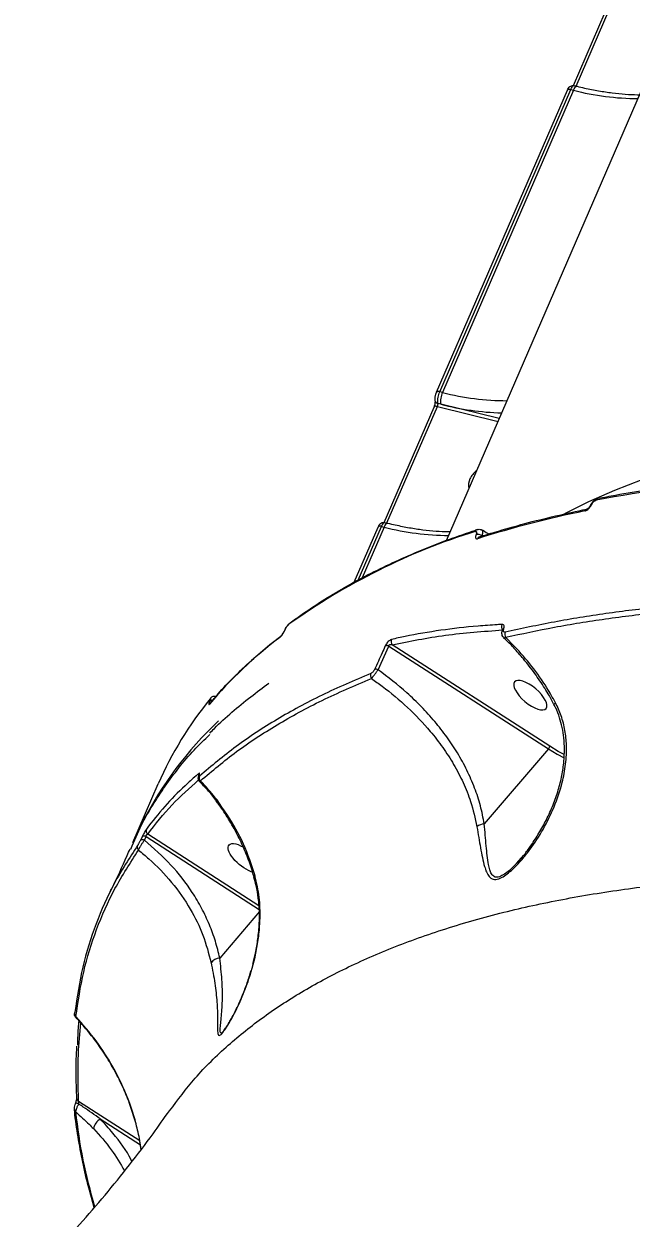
# Model space of a CAD drawing. Header units: millimetres. Extents: x -5517 to 6387, y -5295 to 6147.
# Drawn here: x 2766.4 to 2904, y 1982.9 to 2253.7 of the extents above; entities that cross this region are included whole.
import ezdxf

# ---------------------------------------------------------------- set-up
doc = ezdxf.new("R2010")
doc.units = ezdxf.units.MM
for name, color, linetype in [('DIKOM_ОБЪЕКТ', 7, 'Continuous'), ('DIKOM_РАЗМЕР_ЗОНА', 7, 'Continuous'), ('DIKOM_РАЗМЕР_ОБЪЕКТА', 7, 'Continuous')]:
    doc.layers.add(name, color=color, linetype=linetype)
doc.styles.add('style1', font='arial.ttf', dxfattribs={"width": 0.8})
doc.dimstyles.new('1-50', dxfattribs={"dimtxt": 300, "dimasz": 200, "dimexe": 100, "dimexo": 0, "dimgap": 100, "dimtad": 1, "dimtxsty": 'style1', "dimcen": 200, "dimclrd": 7, "dimclre": 7, "dimclrt": 7, "dimadec": 1, "dimazin": 2, "dimtfac": 1, "dimtmove": 0, "dimatfit": 2, "dimfxl": 0, "dimlwd": 25, "dimlwe": 18, "dimarcsym": 0})

# ---------------------------------------------------------------- blocks, each defined once
blk = doc.blocks.new('*D0')
at = {"layer": 'Defpoints', "color": 0, "transparency": 16777216}
for p in [(3079.07, 4135.26), (-4405.35, -2652.69), (-1397.56, -2652.69)]:
    blk.add_point(p, dxfattribs=at)
at = {"layer": 'DIKOM_РАЗМЕР_ОБЪЕКТА', "color": 7, "lineweight": 18, "transparency": 16777216}
for p, q in [((3079.07, 4135.26), (-4505.35, 4135.26)), ((-1397.56, -2652.69), (-4505.35, -2652.69))]:
    blk.add_line(p, q, dxfattribs=at)
at = {"layer": 'DIKOM_РАЗМЕР_ОБЪЕКТА', "color": 7, "lineweight": 25, "transparency": 16777216}
blk.add_line((-4405.35, 3935.26), (-4405.35, -2452.69), dxfattribs=at)
at = {"layer": 'DIKOM_РАЗМЕР_ОБЪЕКТА', "color": 7, "transparency": 16777216}
for points in [[(-4438.68, 3935.26), (-4372.02, 3935.26), (-4405.35, 4135.26)], [(-4438.68, -2452.69), (-4372.02, -2452.69), (-4405.35, -2652.69)]]:
    blk.add_solid(points, dxfattribs=at)
at = {"layer": 'DIKOM_РАЗМЕР_ОБЪЕКТА', "color": 7, "transparency": 16777216, "insert": (-4658.52, 741.29), "char_height": 300, "attachment_point": 5, "rotation": 90, "style": 'style1'}
blk.add_mtext('6800', dxfattribs=at)
blk = doc.blocks.new('*D1')
at = {"layer": 'Defpoints', "color": 0, "transparency": 16777216}
for p in [(2817.72, 6146.72), (-5067.27, -4152.08), (-1897.56, -4152.08)]:
    blk.add_point(p, dxfattribs=at)
at = {"layer": 'DIKOM_РАЗМЕР_ЗОНА', "color": 7, "lineweight": 18, "transparency": 16777216}
for p, q in [((2817.72, 6146.72), (-5167.27, 6146.72)), ((-1897.56, -4152.08), (-5167.27, -4152.08))]:
    blk.add_line(p, q, dxfattribs=at)
at = {"layer": 'DIKOM_РАЗМЕР_ЗОНА', "color": 7, "lineweight": 25, "transparency": 16777216}
blk.add_line((-5067.27, 5946.72), (-5067.27, -3952.08), dxfattribs=at)
at = {"layer": 'DIKOM_РАЗМЕР_ЗОНА', "color": 7, "transparency": 16777216}
for points in [[(-5100.61, 5946.72), (-5033.94, 5946.72), (-5067.27, 6146.72)], [(-5100.61, -3952.08), (-5033.94, -3952.08), (-5067.27, -4152.08)]]:
    blk.add_solid(points, dxfattribs=at)
at = {"layer": 'DIKOM_РАЗМЕР_ЗОНА', "color": 7, "transparency": 16777216, "insert": (-5320.45, 939.42), "char_height": 300, "attachment_point": 5, "rotation": 90, "style": 'style1'}
blk.add_mtext('10200', dxfattribs=at)
blk = doc.blocks.new('*D2')
at = {"layer": 'Defpoints', "color": 0, "transparency": 16777216}
for p in [(4491.49, 3838.97), (-2445.56, 374.31), (4491.49, -4687.8)]:
    blk.add_point(p, dxfattribs=at)
at = {"layer": 'DIKOM_РАЗМЕР_ОБЪЕКТА', "color": 7, "lineweight": 18, "transparency": 16777216}
for p, q in [((4491.49, 3838.97), (4491.49, -4787.8)), ((-2445.56, 374.31), (-2445.56, -4787.8))]:
    blk.add_line(p, q, dxfattribs=at)
at = {"layer": 'DIKOM_РАЗМЕР_ОБЪЕКТА', "color": 7, "lineweight": 25, "transparency": 16777216}
blk.add_line((-2245.56, -4687.8), (4291.49, -4687.8), dxfattribs=at)
at = {"layer": 'DIKOM_РАЗМЕР_ОБЪЕКТА', "color": 7, "transparency": 16777216}
for points in [[(-2245.56, -4654.47), (-2245.56, -4721.14), (-2445.56, -4687.8)], [(4291.49, -4654.47), (4291.49, -4721.14), (4491.49, -4687.8)]]:
    blk.add_solid(points, dxfattribs=at)
at = {"layer": 'DIKOM_РАЗМЕР_ОБЪЕКТА', "color": 7, "transparency": 16777216, "insert": (1022.97, -4434.63), "char_height": 300, "attachment_point": 5, "style": 'style1'}
blk.add_mtext('6900', dxfattribs=at)
blk = doc.blocks.new('*D3')
at = {"layer": 'Defpoints', "color": 0, "transparency": 16777216}
for p in [(6386.85, 4728.17), (-4131.44, -152.69), (6386.85, -5195.35)]:
    blk.add_point(p, dxfattribs=at)
at = {"layer": 'DIKOM_РАЗМЕР_ЗОНА', "color": 7, "lineweight": 18, "transparency": 16777216}
for p, q in [((6386.85, 4728.17), (6386.85, -5295.35)), ((-4131.44, -152.69), (-4131.44, -5295.35))]:
    blk.add_line(p, q, dxfattribs=at)
at = {"layer": 'DIKOM_РАЗМЕР_ЗОНА', "color": 7, "lineweight": 25, "transparency": 16777216}
blk.add_line((-3931.44, -5195.35), (6186.85, -5195.35), dxfattribs=at)
at = {"layer": 'DIKOM_РАЗМЕР_ЗОНА', "color": 7, "transparency": 16777216}
for points in [[(-3931.44, -5162.02), (-3931.44, -5228.69), (-4131.44, -5195.35)], [(6186.85, -5162.02), (6186.85, -5228.69), (6386.85, -5195.35)]]:
    blk.add_solid(points, dxfattribs=at)
at = {"layer": 'DIKOM_РАЗМЕР_ЗОНА', "color": 7, "transparency": 16777216, "insert": (1127.71, -4942.18), "char_height": 300, "attachment_point": 5, "style": 'style1'}
blk.add_mtext('10500', dxfattribs=at)

msp = doc.modelspace()

# ---------------------------------------------------------------- linework, layer by layer
at = {"layer": 'DIKOM_ОБЪЕКТ', "color": 7, "linetype": 'Continuous', "lineweight": 15}
for p, q in [((2862.15, 2136.596), (2978.587, 2405.455)), ((2890.908, 2239.711), (2902.23, 2265.853)), ((2891.546, 2239.577), (2902.978, 2265.973)), ((2891.104, 2239.686), (2891.73, 2239.532)), ((2859.894, 2170.153), (2889.56, 2238.653)), ((2860.641, 2170.274), (2890.307, 2238.774)), ((2890.913, 2238.625), (2861.247, 2170.125)), ((2890.307, 2238.774), (2890.913, 2238.625)), ((2859.894, 2170.153), (2859.889, 2170.141)), ((2861.247, 2170.125), (2860.641, 2170.274)), ((2848.018, 2140.674), (2859.339, 2166.816)), ((2848.655, 2140.541), (2860.087, 2166.937)), ((2860.087, 2166.937), (2873.83, 2163.566)), ((2860.873, 2167.439), (2860.23, 2167.596)), ((2874.102, 2164.194), (2860.873, 2167.439)), ((2894.797, 2144.534), (2894.826, 2144.6)), ((2895.032, 2144.687), (2895.06, 2144.753)), ((2841.25, 2127.104), (2846.669, 2139.617)), ((2842.158, 2127.596), (2847.416, 2139.737)), ((2848.022, 2139.589), (2843.034, 2128.071)), ((2847.416, 2139.737), (2848.022, 2139.589)), ((2848.213, 2140.649), (2848.839, 2140.495)), ((2868.886, 2137.975), (2868.866, 2137.93)), ((2825.541, 2116.259), (2825.578, 2116.344)), ((2825.611, 2116.344), (2825.648, 2116.43)), ((2874.881, 2116.299), (2874.886, 2116.311)), ((2877.597, 2112.566), (2875.551, 2114.621)), ((2846.64, 2107.263), (2849.062, 2112.63)), ((2849.062, 2112.63), (2885.238, 2089.306)), ((2885.545, 2089.902), (2849.877, 2112.899)), ((2808.529, 2100.187), (2808.518, 2100.16)), ((2885.238, 2089.306), (2870.718, 2072.307)), ((2791.079, 2068.109), (2796.819, 2081.364)), ((2810.007, 2077.551), (2810.005, 2077.554)), ((2793.179, 2069.39), (2792.787, 2068.584)), ((2793.691, 2068.617), (2794.084, 2069.426)), ((2794.084, 2069.426), (2819.718, 2052.9)), ((2819.65, 2053.737), (2794.446, 2069.987)), ((2879.058, 2064.624), (2877.958, 2063.348)), ((2819.747, 2052.417), (2810.761, 2041.898)), ((2778.116, 2009.019), (2778.115, 2009.016)), ((2792.654, 2000.446), (2778.779, 2009.392)), ((2783.694, 2005.429), (2792.783, 1999.569)), ((2792.938, 1998.521), (2792.816, 1999.349))]:
    msp.add_line(p, q, dxfattribs=at)
at = {"layer": 'DIKOM_ОБЪЕКТ', "color": 7, "linetype": 'Continuous', "lineweight": 15, "flags": 128}
for points in [[(2890.913, 2238.625), (2891.059, 2238.927), (2891.212, 2239.178), (2891.367, 2239.368), (2891.518, 2239.489), (2891.659, 2239.537), (2891.729, 2239.532)], [(2890.307, 2238.774), (2890.136, 2238.807), (2889.977, 2238.82), (2889.836, 2238.813), (2889.718, 2238.786), (2889.629, 2238.739), (2889.57, 2238.674), (2889.56, 2238.653)], [(2860.641, 2170.274), (2860.47, 2170.307), (2860.31, 2170.32), (2860.17, 2170.313), (2860.052, 2170.285), (2859.963, 2170.238), (2859.904, 2170.174), (2859.894, 2170.153)], [(2860.087, 2166.937), (2859.915, 2166.97), (2859.755, 2166.983), (2859.614, 2166.976), (2859.497, 2166.948), (2859.407, 2166.9), (2859.349, 2166.835), (2859.339, 2166.816)], [(3047.328, 2161.113), (3037.519, 2162.07), (3027.857, 2162.827), (3018.353, 2163.385), (3009.015, 2163.743), (2999.852, 2163.9), (2990.872, 2163.856), (2982.084, 2163.612), (2973.495, 2163.168), (2965.115, 2162.523), (2956.949, 2161.679), (2949.007, 2160.636), (2941.296, 2159.396), (2933.822, 2157.959), (2926.593, 2156.328), (2919.616, 2154.502), (2912.896, 2152.485), (2906.441, 2150.277), (2900.255, 2147.882), (2894.346, 2145.3), (2888.89, 2142.625)], [(2847.416, 2139.737), (2847.245, 2139.771), (2847.086, 2139.784), (2846.945, 2139.777), (2846.828, 2139.749), (2846.738, 2139.702), (2846.679, 2139.637), (2846.669, 2139.617)], [(2848.022, 2139.589), (2848.168, 2139.891), (2848.322, 2140.141), (2848.477, 2140.331), (2848.627, 2140.452), (2848.768, 2140.501), (2848.838, 2140.496)], [(2808.567, 2099.678), (2808.533, 2099.635), (2808.446, 2099.482)], [(2808.696, 2100.838), (2808.663, 2100.795), (2808.581, 2100.649)], [(2886.526, 2099.371), (2886.524, 2099.374), (2886.541, 2099.464), (2886.654, 2099.599), (2886.857, 2099.772)], [(2885.238, 2089.306), (2887.206, 2088.131), (2888.793, 2087.321)], [(2888.856, 2088.042), (2887.453, 2088.763), (2885.545, 2089.902)], [(2806.036, 2083.251), (2806.049, 2083.282), (2806.123, 2083.404)], [(2792.196, 2070.575), (2791.767, 2069.653), (2791.079, 2068.109)], [(2818.64, 2060.243), (2818.637, 2060.26), (2818.663, 2060.367), (2818.771, 2060.491)]]:
    msp.add_lwpolyline(points, dxfattribs=at)
at = {"layer": 'DIKOM_ОБЪЕКТ', "color": 7, "linetype": 'Continuous', "lineweight": 15}
for centre, radius, start, end in [((2905.654, 2295.764), 59.01, 255.53429, 269.8764), ((2865.37, 2168.181), 4.559, 154.76365, 189.37574), ((2875.987, 2227.262), 59.008, 255.5341, 269.87671), ((2860.41, 2168.399), 0.823, 196.51487, 257.37232), ((2876.642, 2229), 63.549, 255.63225, 268.21242), ((2871.631, 2148.625), 4.59, 125.25361, 155.57279), ((2870.467, 2149.131), 3.32, 155.21761, 193.60929), ((2959.99, 1804.275), 347.349, 89.67717, 100.60478), ((2895.056, 2144.394), 0.294, 94.67639, 152.28914), ((2895.085, 2144.457), 0.297, 94.83447, 150.73339), ((2896.715, 2145.447), 0.694, 103.41808, 159.39593), ((2938.652, 1918.255), 229.48, 101.34931, 107.62255), ((2894.141, 2143.004), 0.692, 102.70251, 159.44072), ((2862.762, 2196.722), 59.004, 255.53361, 269.87709), ((2869.355, 2138.349), 0.728, 108.95306, 158.17877), ((2912.981, 1996.9), 148.482, 107.35929, 125.64393), ((2869.106, 2136.206), 1.74, 51.20359, 97.93415), ((2869.126, 2136.252), 1.74, 51.19754, 97.93544), ((2869.852, 2136.697), 0.725, 108.9347, 158.28066), ((2827.173, 2117.258), 0.782, 126.72409, 156.88979), ((2875.782, 2116.979), 1.153, 151.4055, 217.94733), ((2883.578, 2036.153), 98.261, 127.06674, 139.87234), ((2825.068, 2114.254), 0.779, 126.82376, 156.93192), ((2825.731, 2116.176), 0.207, 125.50272, 157.51407), ((2825.777, 2116.253), 0.219, 126.2803, 154.83802), ((2875.189, 2116.158), 0.339, 102.63706, 153.3152), ((2876.563, 2115.297), 1.217, 156.84777, 213.71609), ((2848.611, 2111.551), 1.169, 67.35302, 106.71167), ((2850.703, 2113.642), 1.112, 153.95347, 221.97672), ((2878.394, 2111.625), 1.233, 130.26522, 148.1218), ((2846.032, 2105.952), 1.125, 156.7468, 217.82842), ((2846.176, 2106.203), 1.157, 66.35416, 105.87535), ((2872.532, 2048.417), 82.571, 140.75941, 156.48317), ((2808.9, 2099.651), 0.637, 75.44707, 126.95501), ((2808.915, 2099.673), 0.643, 74.87857, 126.84209), ((2869.847, 2033.203), 86.188, 133.54296, 152.82452), ((2884.304, 2090.163), 1.267, 317.46447, 348.14368), ((2806.889, 2083.346), 0.944, 154.11759, 194.62339), ((2807.11, 2082.765), 1, 156.25106, 223.63978), ((2810.302, 2077.494), 0.303, 120.36825, 168.60772), ((2795.041, 2070.752), 0.969, 156.30653, 232.14273), ((2870.961, 2069.113), 3.203, 94.3493, 126.87684), ((2793.265, 2067.905), 0.83, 59.13613, 125.14602), ((2793.66, 2068.71), 0.832, 59.31833, 125.23757), ((2793.011, 2067.052), 0.943, 155.81945, 226.30569), ((2579.414, 2301.109), 459.989, 311.06519, 328.19159), ((2810.915, 2039.275), 2.627, 93.36543, 143.2271), ((2778.711, 2029.284), 0.863, 174.68037, 230.33843), ((2778.658, 2029.272), 0.812, 153.70679, 173.50171), ((2777.938, 2006.996), 2.031, 64.25693, 84.96034), ((2779.176, 2010.095), 0.808, 185.02028, 240.57285), ((2778.645, 2007.648), 0.813, 187.20832, 232.50883), ((2785.502, 2002.474), 3.464, 121.46647, 166.98621)]:
    msp.add_arc(centre, radius, start, end, dxfattribs=at)
at = {"layer": 'DIKOM_ОБЪЕКТ', "color": 7, "linetype": 'Continuous', "lineweight": 15, "extrusion": (0, 0, -1)}
msp.add_ellipse((2881.152, 2101.495), major_axis=(-3.564, 3.012), ratio=0.4016192, dxfattribs=at)
for start_param, end_param in [(3.8782403, 6.1411996), (6.1411996, 7.4475686)]:
    msp.add_ellipse((2816.422, 2064.525), major_axis=(-3.564, 3.012), ratio=0.4016192, start_param=start_param, end_param=end_param, dxfattribs=at)
at = {"layer": 'DIKOM_ОБЪЕКТ', "color": 7, "linetype": 'Continuous', "lineweight": 15}
for points, knots in [([(2889.564, 2238.647), (2889.643, 2238.815), (2889.788, 2239.124), (2890.091, 2239.46), (2890.466, 2239.673), (2890.826, 2239.746), (2891.028, 2239.687), (2891.099, 2239.667)], [0, 0, 0, 0, 0.2743648, 0.5025822, 0.7062881, 0.8968172, 1, 1, 1, 1]), ([(2890.307, 2238.774), (2890.361, 2238.89), (2890.498, 2239.185), (2890.733, 2239.518), (2890.955, 2239.707), (2891.059, 2239.672), (2891.098, 2239.659)], [0, 0, 0, 0, 0.2027366, 0.5120556, 0.8215583, 1, 1, 1, 1]), ([(2891.73, 2239.532), (2892.3, 2239.396), (2893.954, 2239.003), (2896.638, 2238.476), (2899.73, 2238.009), (2902.686, 2237.723), (2904.731, 2237.618), (2905.762, 2237.627), (2905.904, 2237.628)], [0, 0, 0, 0, 0.1125279, 0.3264589, 0.5400782, 0.753228, 0.9658171, 1, 1, 1, 1]), ([(2859.622, 2168.167), (2859.599, 2168.293), (2859.539, 2168.616), (2859.576, 2169.078), (2859.664, 2169.419), (2859.694, 2169.534)], [0, 0, 0, 0, 0.2970805, 0.7618116, 1, 1, 1, 1]), ([(2859.694, 2169.534), (2859.711, 2169.612), (2859.757, 2169.828), (2859.846, 2170.017), (2859.902, 2170.137)], [0, 0, 0, 0, 0.3627288, 1, 1, 1, 1]), ([(2860.23, 2167.596), (2860.211, 2167.68), (2860.163, 2167.891), (2860.164, 2168.378), (2860.248, 2169.012), (2860.41, 2169.683), (2860.564, 2170.077), (2860.641, 2170.274)], [0, 0, 0, 0, 0.1417158, 0.3564094, 0.5709481, 0.7854601, 1, 1, 1, 1]), ([(2859.339, 2166.82), (2859.345, 2166.832), (2859.385, 2166.916), (2859.464, 2167.144), (2859.555, 2167.477), (2859.611, 2167.799), (2859.628, 2168.025), (2859.623, 2168.153), (2859.62, 2168.167), (2859.619, 2168.174)], [0, 0, 0, 0, 0.0301284, 0.2066855, 0.4052693, 0.6112242, 0.7728171, 0.8981319, 1, 1, 1, 1]), ([(2860.087, 2166.937), (2860.106, 2166.986), (2860.146, 2167.084), (2860.193, 2167.25), (2860.224, 2167.406), (2860.236, 2167.525), (2860.232, 2167.576), (2860.23, 2167.596)], [0, 0, 0, 0, 0.2140139, 0.4281731, 0.6428154, 0.8579163, 1, 1, 1, 1]), ([(2896.555, 2146.122), (2897.855, 2146.371), (2901.625, 2147.094), (2908.029, 2148.157), (2915.83, 2149.252), (2923.832, 2150.167), (2932.029, 2150.905), (2940.412, 2151.466), (2948.979, 2151.845), (2956.352, 2152.022), (2960.892, 2152.046), (2962.47, 2152.054)], [0, 0, 0, 0, 0.0652906, 0.1893901, 0.31349, 0.4375868, 0.5616773, 0.6857629, 0.8098424, 0.9339162, 1, 1, 1, 1]), ([(2893.493, 2143.247), (2893.586, 2143.274), (2893.793, 2143.334), (2894.149, 2143.558), (2894.509, 2143.885), (2894.826, 2144.278), (2894.963, 2144.55), (2895.032, 2144.687)], [0, 0, 0, 0, 0.1741723, 0.3895623, 0.5958135, 0.7978698, 1, 1, 1, 1]), ([(2893.984, 2143.678), (2893.982, 2143.678), (2893.967, 2143.676), (2894.026, 2143.69), (2894.135, 2143.753), (2894.297, 2143.871), (2894.481, 2144.049), (2894.646, 2144.257), (2894.752, 2144.432), (2894.783, 2144.507), (2894.793, 2144.531)], [0, 0, 0, 0, 0.0195303, 0.158637, 0.2975572, 0.4458539, 0.6149758, 0.789236, 0.9326458, 1, 1, 1, 1]), ([(2894.834, 2144.599), (2894.849, 2144.639), (2894.946, 2144.899), (2895.276, 2145.354), (2895.845, 2145.847), (2896.291, 2146.115), (2896.552, 2146.12), (2896.557, 2146.12)], [0, 0, 0, 0, 0.0543852, 0.3553453, 0.6533904, 0.992781, 1, 1, 1, 1]), ([(2895.06, 2144.753), (2895.106, 2144.843), (2895.196, 2145.023), (2895.404, 2145.28), (2895.639, 2145.493), (2895.871, 2145.637), (2896.006, 2145.674), (2896.066, 2145.691)], [0, 0, 0, 0, 0.2039678, 0.4079821, 0.6135064, 0.8265192, 1, 1, 1, 1]), ([(2869.617, 2137.383), (2870.77, 2137.746), (2874.116, 2138.798), (2879.835, 2140.407), (2886.788, 2142.156), (2891.595, 2143.173), (2893.979, 2143.678)], [0, 0, 0, 0, 0.1499055, 0.4347793, 0.7196711, 1, 1, 1, 1]), ([(2826.705, 2117.885), (2827.514, 2118.474), (2829.855, 2120.181), (2833.931, 2122.885), (2839.018, 2125.945), (2844.368, 2128.843), (2849.971, 2131.58), (2855.825, 2134.152), (2861.819, 2136.516), (2866.303, 2138.106), (2868.731, 2138.909), (2869.114, 2139.036)], [0, 0, 0, 0, 0.0688577, 0.1994197, 0.3300223, 0.4606757, 0.5913715, 0.7221023, 0.8528605, 0.9767794, 1, 1, 1, 1]), ([(2846.673, 2139.61), (2846.752, 2139.779), (2846.897, 2140.087), (2847.201, 2140.424), (2847.576, 2140.637), (2847.936, 2140.709), (2848.138, 2140.651), (2848.209, 2140.63)], [0, 0, 0, 0, 0.274338, 0.5026008, 0.7062929, 0.8968261, 1, 1, 1, 1]), ([(2847.416, 2139.737), (2847.47, 2139.854), (2847.607, 2140.148), (2847.842, 2140.482), (2848.064, 2140.671), (2848.169, 2140.635), (2848.207, 2140.622)], [0, 0, 0, 0, 0.202713, 0.5120527, 0.8215337, 1, 1, 1, 1]), ([(2848.839, 2140.495), (2849.409, 2140.36), (2851.063, 2139.966), (2853.747, 2139.439), (2856.84, 2138.972), (2859.795, 2138.687), (2861.84, 2138.582), (2862.871, 2138.59), (2863.014, 2138.591)], [0, 0, 0, 0, 0.1125324, 0.3264561, 0.5400756, 0.7532296, 0.965815, 1, 1, 1, 1]), ([(2869.123, 2139.02), (2869.186, 2139.045), (2869.382, 2139.124), (2869.748, 2139.101), (2870.067, 2139.028), (2870.178, 2138.92), (2870.183, 2138.916)], [0, 0, 0, 0, 0.1874808, 0.5874619, 0.9823039, 1, 1, 1, 1]), ([(2870.216, 2137.608), (2870.26, 2137.732), (2870.37, 2138.044), (2870.414, 2138.471), (2870.345, 2138.803), (2870.204, 2138.881), (2870.148, 2138.912)], [0, 0, 0, 0, 0.1994146, 0.5003535, 0.8006442, 1, 1, 1, 1]), ([(2870.207, 2139.002), (2870.625, 2138.716), (2871.135, 2138.367), (2871.667, 2138.098), (2871.762, 2138.05)], [0, 0, 0, 0, 0.8199025, 1, 1, 1, 1]), ([(2868.68, 2138.62), (2868.739, 2138.631), (2868.858, 2138.654), (2868.965, 2138.567), (2869.002, 2138.399), (2868.969, 2138.188), (2868.909, 2138.036), (2868.886, 2137.975)], [0, 0, 0, 0, 0.2142945, 0.4284369, 0.642905, 0.8577488, 1, 1, 1, 1]), ([(2868.866, 2137.93), (2868.831, 2137.84), (2868.741, 2137.613), (2868.692, 2137.298), (2868.748, 2137.046), (2868.909, 2136.915), (2869.089, 2136.949), (2869.179, 2136.966)], [0, 0, 0, 0, 0.1407789, 0.3552596, 0.5700153, 0.7849606, 1, 1, 1, 1]), ([(2922.868, 2122.513), (2918.664, 2122.188), (2910.256, 2121.537), (2898.192, 2120.031), (2886.508, 2118.168), (2879.132, 2116.573), (2875.444, 2115.776)], [0, 0, 0, 0, 0.2491213, 0.4982434, 0.7491226, 1, 1, 1, 1]), ([(2875.551, 2114.621), (2879.208, 2115.412), (2886.522, 2116.993), (2898.157, 2118.851), (2910.229, 2120.361), (2918.684, 2121.014), (2922.911, 2121.341)], [0, 0, 0, 0, 0.2491218, 0.4982429, 0.7491216, 1, 1, 1, 1]), ([(2825.648, 2116.43), (2825.685, 2116.51), (2825.76, 2116.672), (2825.909, 2116.924), (2826.073, 2117.164), (2826.254, 2117.386), (2826.38, 2117.509), (2826.444, 2117.558), (2826.454, 2117.565)], [0, 0, 0, 0, 0.1673421, 0.3344822, 0.5091521, 0.7131063, 0.9577691, 1, 1, 1, 1]), ([(2825.911, 2116.958), (2825.97, 2117.051), (2826.128, 2117.298), (2826.382, 2117.622), (2826.614, 2117.785), (2826.727, 2117.864)], [0, 0, 0, 0, 0.2340283, 0.6270279, 1, 1, 1, 1]), ([(2874.77, 2117.531), (2874.402, 2117.511), (2872.56, 2117.41), (2867.836, 2117.067), (2860.793, 2116.267), (2854.338, 2115.164), (2850.726, 2114.358), (2849.704, 2114.131)], [0, 0, 0, 0, 0.0413744, 0.2068718, 0.5381498, 0.8694282, 1, 1, 1, 1]), ([(2875.115, 2116.489), (2875.163, 2116.63), (2875.258, 2116.91), (2875.235, 2117.242), (2875.094, 2117.491), (2874.883, 2117.517), (2874.77, 2117.531)], [0, 0, 0, 0, 0.2322274, 0.4640439, 0.7140446, 1, 1, 1, 1]), ([(2808.566, 2099.678), (2809.166, 2100.382), (2810.9, 2102.417), (2813.982, 2105.675), (2817.903, 2109.398), (2821.47, 2112.45), (2823.771, 2114.235), (2824.595, 2114.874)], [0, 0, 0, 0, 0.129336, 0.3739668, 0.6186901, 0.8635493, 1, 1, 1, 1]), ([(2824.351, 2114.56), (2824.365, 2114.57), (2824.464, 2114.648), (2824.662, 2114.845), (2824.948, 2115.201), (2825.206, 2115.58), (2825.437, 2115.971), (2825.553, 2116.22), (2825.611, 2116.344)], [0, 0, 0, 0, 0.0392547, 0.2872261, 0.4951995, 0.6709936, 0.8353082, 1, 1, 1, 1]), ([(2824.601, 2114.879), (2824.604, 2114.881), (2824.613, 2114.887), (2824.708, 2114.974), (2824.88, 2115.169), (2825.108, 2115.477), (2825.318, 2115.814), (2825.461, 2116.079), (2825.517, 2116.208), (2825.538, 2116.256)], [0, 0, 0, 0, 0.0560951, 0.1967629, 0.3852791, 0.6124221, 0.780856, 0.9188772, 1, 1, 1, 1]), ([(2825.581, 2116.345), (2825.587, 2116.361), (2825.647, 2116.515), (2825.764, 2116.738), (2825.882, 2116.914), (2825.911, 2116.958)], [0, 0, 0, 0, 0.0784607, 0.7677468, 1, 1, 1, 1]), ([(2849.877, 2112.899), (2853.822, 2113.708), (2861.727, 2115.33), (2870.486, 2115.956), (2874.873, 2116.27)], [0, 0, 0, 0, 0.4991747, 1, 1, 1, 1]), ([(2875.126, 2114.557), (2875.097, 2114.578), (2874.938, 2114.693), (2874.783, 2115.026), (2874.694, 2115.491), (2874.733, 2115.925), (2874.857, 2116.196), (2874.905, 2116.302)], [0, 0, 0, 0, 0.0570512, 0.3044379, 0.5467437, 0.8224418, 1, 1, 1, 1]), ([(2874.88, 2116.301), (2874.884, 2116.309), (2874.916, 2116.374), (2874.929, 2116.451), (2874.931, 2116.46), (2874.931, 2116.464)], [0, 0, 0, 0, 0.0699838, 0.5773184, 1, 1, 1, 1]), ([(2875.444, 2115.776), (2875.407, 2115.769), (2875.284, 2115.749), (2875.128, 2115.801), (2875.029, 2115.963), (2875.015, 2116.196), (2875.082, 2116.391), (2875.115, 2116.489)], [0, 0, 0, 0, 0.1043942, 0.345365, 0.5759318, 0.7877588, 1, 1, 1, 1]), ([(2877.361, 2112.29), (2877.145, 2112.52), (2876.421, 2113.29), (2875.646, 2114.011), (2875.102, 2114.517)], [0, 0, 0, 0, 0.2987258, 1, 1, 1, 1]), ([(2875.122, 2114.539), (2875.122, 2114.539), (2875.136, 2114.474), (2875.285, 2114.496), (2875.474, 2114.585), (2875.551, 2114.621)], [0, 0, 0, 0, 0.0032623, 0.5926096, 1, 1, 1, 1]), ([(2848.275, 2112.671), (2848.039, 2112.134), (2847.249, 2110.344), (2846.432, 2108.563), (2845.86, 2107.316)], [0, 0, 0, 0, 0.2996419, 1, 1, 1, 1]), ([(2849.704, 2114.131), (2849.569, 2114.081), (2849.346, 2113.998), (2848.962, 2113.676), (2848.652, 2113.323), (2848.415, 2112.965), (2848.317, 2112.758), (2848.275, 2112.671)], [0, 0, 0, 0, 0.303878, 0.502304, 0.7016989, 0.8732622, 1, 1, 1, 1]), ([(2849.062, 2112.63), (2849.062, 2112.667), (2849.062, 2112.728), (2849.099, 2112.811), (2849.149, 2112.871), (2849.22, 2112.921), (2849.348, 2112.968), (2849.581, 2112.983), (2849.76, 2112.932), (2849.877, 2112.899)], [0, 0, 0, 0, 0.1045245, 0.1740979, 0.2297933, 0.3047968, 0.3966645, 0.608617, 1, 1, 1, 1]), ([(2886.529, 2099.375), (2886.496, 2099.439), (2885.862, 2100.696), (2884.45, 2103.085), (2882.177, 2106.475), (2879.806, 2109.556), (2878.102, 2111.42), (2877.332, 2112.263)], [0, 0, 0, 0, 0.0137182, 0.2682538, 0.5252042, 0.7853648, 1, 1, 1, 1]), ([(2886.857, 2099.772), (2886.21, 2100.921), (2884.605, 2103.772), (2881.571, 2108.113), (2878.927, 2111.076), (2877.597, 2112.566)], [0, 0, 0, 0, 0.2512724, 0.6234755, 1, 1, 1, 1]), ([(2844.998, 2106.396), (2841.247, 2104.803), (2833.745, 2101.618), (2823.625, 2096.063), (2814.288, 2089.989), (2808.892, 2085.441), (2806.194, 2083.168)], [0, 0, 0, 0, 0.2486172, 0.4972332, 0.748617, 1, 1, 1, 1]), ([(2845.86, 2107.316), (2845.836, 2107.267), (2845.774, 2107.143), (2845.629, 2106.923), (2845.43, 2106.694), (2845.203, 2106.497), (2845.071, 2106.432), (2844.998, 2106.396)], [0, 0, 0, 0, 0.1208036, 0.3075757, 0.5229842, 0.7374722, 1, 1, 1, 1]), ([(2845.143, 2105.261), (2845.235, 2105.371), (2845.42, 2105.592), (2845.8, 2106.086), (2846.195, 2106.622), (2846.476, 2107.022), (2846.612, 2107.221), (2846.64, 2107.263)], [0, 0, 0, 0, 0.2435525, 0.4875538, 0.7197835, 0.9418457, 1, 1, 1, 1]), ([(2870.718, 2072.307), (2870.457, 2073.682), (2869.933, 2076.431), (2868.581, 2080.503), (2866.838, 2084.509), (2864.709, 2088.375), (2862.271, 2092.047), (2859.546, 2095.544), (2856.517, 2098.886), (2852.348, 2102.936), (2848.874, 2105.569), (2846.64, 2107.263)], [0, 0, 0, 0, 0.1006496, 0.2013161, 0.3052429, 0.4091845, 0.5096372, 0.6100983, 0.7126662, 0.8152379, 1, 1, 1, 1]), ([(2806.386, 2082.074), (2809.05, 2084.32), (2814.378, 2088.811), (2823.652, 2094.862), (2833.782, 2100.438), (2841.356, 2103.654), (2845.143, 2105.261)], [0, 0, 0, 0, 0.2486153, 0.4972302, 0.7486159, 1, 1, 1, 1]), ([(2808.516, 2092.904), (2808.861, 2093.261), (2810.432, 2094.891), (2813.514, 2097.645), (2817.606, 2101.065), (2820.52, 2103.18), (2821.905, 2104.185)], [0, 0, 0, 0, 0.0879508, 0.4012474, 0.7153257, 1, 1, 1, 1]), ([(2845.143, 2105.261), (2845.955, 2104.688), (2848.835, 2102.654), (2853.446, 2098.771), (2857.952, 2094.048), (2861.343, 2089.666), (2863.857, 2085.787), (2865.983, 2081.695), (2867.891, 2076.997), (2868.625, 2073.594), (2869.039, 2071.675)], [0, 0, 0, 0, 0.0672712, 0.2386102, 0.4121744, 0.5212155, 0.6302434, 0.7425229, 0.8547821, 1, 1, 1, 1]), ([(2808.699, 2100.835), (2808.719, 2100.861), (2808.785, 2100.948), (2808.95, 2101.099), (2809.236, 2101.253), (2809.578, 2101.305), (2809.892, 2101.261), (2810.053, 2101.15), (2810.113, 2101.109)], [0, 0, 0, 0, 0.0811551, 0.2662208, 0.4630211, 0.6589543, 0.8729927, 1, 1, 1, 1]), ([(2808.518, 2100.16), (2808.492, 2100.099), (2808.407, 2099.9), (2808.303, 2099.611), (2808.257, 2099.391), (2808.299, 2099.329), (2808.397, 2099.431), (2808.446, 2099.482)], [0, 0, 0, 0, 0.0931291, 0.3038867, 0.5302362, 0.7651798, 1, 1, 1, 1]), ([(2808.581, 2100.649), (2808.614, 2100.684), (2808.679, 2100.754), (2808.706, 2100.712), (2808.676, 2100.562), (2808.605, 2100.364), (2808.547, 2100.228), (2808.529, 2100.187)], [0, 0, 0, 0, 0.2336662, 0.4672916, 0.6955456, 0.9086933, 1, 1, 1, 1]), ([(2808.565, 2099.676), (2808.564, 2099.675), (2808.562, 2099.672), (2808.566, 2099.678), (2808.569, 2099.682)], [0, 0, 0, 0, 0.3490005, 1, 1, 1, 1]), ([(2869.039, 2071.675), (2869.312, 2070.04), (2869.726, 2067.561), (2870.274, 2064.641), (2870.711, 2062.808), (2871.203, 2061.369), (2871.791, 2060.316), (2872.661, 2059.656), (2873.904, 2059.739), (2875.266, 2060.464), (2876.557, 2061.463), (2877.976, 2062.798), (2879.513, 2064.494), (2881.677, 2067.252), (2884.165, 2071.081), (2886.669, 2076.144), (2888.354, 2081.129), (2889.244, 2085.849), (2889.436, 2089.834), (2889.057, 2093.535), (2888.263, 2096.809), (2887.316, 2098.805), (2886.857, 2099.772)], [0, 0, 0, 0, 0.0866936, 0.1314011, 0.1760742, 0.2081992, 0.2409013, 0.2744199, 0.3082523, 0.3377428, 0.3650533, 0.3930352, 0.4328771, 0.4727617, 0.5545453, 0.6396947, 0.7264127, 0.7889972, 0.852848, 0.9020917, 0.9525884, 1, 1, 1, 1]), ([(2878.012, 2063.309), (2878.237, 2063.541), (2878.905, 2064.231), (2880.045, 2065.654), (2881.536, 2067.711), (2883.184, 2070.264), (2884.864, 2073.296), (2886.352, 2076.578), (2887.525, 2079.937), (2888.337, 2083.23), (2888.781, 2086.328), (2888.916, 2089.176), (2888.781, 2091.751), (2888.414, 2094.145), (2887.797, 2096.428), (2887.163, 2098.174), (2886.637, 2099.106), (2886.497, 2099.354)], [0, 0, 0, 0, 0.0267425, 0.0795328, 0.1430255, 0.2243461, 0.3147878, 0.4100022, 0.5002708, 0.5857902, 0.6672499, 0.7367145, 0.8005978, 0.8610977, 0.9181599, 0.9782626, 1, 1, 1, 1]), ([(2790.603, 2066.619), (2791.387, 2068.46), (2793.499, 2073.425), (2798.306, 2080.898), (2803.463, 2087.738), (2807.29, 2091.409), (2808.507, 2092.576)], [0, 0, 0, 0, 0.1930061, 0.520392, 0.8475262, 1, 1, 1, 1]), ([(2806.04, 2083.758), (2805.825, 2083.577), (2804.75, 2082.675), (2802.065, 2080.267), (2798.194, 2076.344), (2795.501, 2072.877), (2794.153, 2071.142)], [0, 0, 0, 0, 0.0480619, 0.2403211, 0.6198788, 1, 1, 1, 1]), ([(2794.446, 2069.987), (2796.219, 2072.255), (2799.682, 2076.683), (2803.919, 2080.438), (2805.986, 2082.271)], [0, 0, 0, 0, 0.5120996, 1, 1, 1, 1]), ([(2806.218, 2081.922), (2806.199, 2081.936), (2806.095, 2082.012), (2805.994, 2082.218), (2805.914, 2082.481), (2805.906, 2082.732), (2805.946, 2082.985), (2805.994, 2083.145), (2806.035, 2083.248), (2806.036, 2083.251)], [0, 0, 0, 0, 0.0445771, 0.2429546, 0.4147297, 0.5763681, 0.746688, 0.9908184, 1, 1, 1, 1]), ([(2806.031, 2083.242), (2806.039, 2083.263), (2806.062, 2083.32), (2806.069, 2083.354), (2806.067, 2083.345), (2806.067, 2083.344)], [0, 0, 0, 0, 0.3388494, 0.8910342, 1, 1, 1, 1]), ([(2806.123, 2083.404), (2806.155, 2083.504), (2806.221, 2083.703), (2806.203, 2083.834), (2806.124, 2083.824), (2806.055, 2083.77), (2806.04, 2083.758)], [0, 0, 0, 0, 0.305375, 0.611485, 0.9125873, 1, 1, 1, 1]), ([(2806.194, 2083.168), (2806.179, 2083.155), (2806.124, 2083.109), (2806.065, 2083.1), (2806.053, 2083.192), (2806.099, 2083.334), (2806.123, 2083.404)], [0, 0, 0, 0, 0.1086164, 0.3984536, 0.6996956, 1, 1, 1, 1]), ([(2810.004, 2077.549), (2809.969, 2077.597), (2809.337, 2078.468), (2808.094, 2079.945), (2806.79, 2081.287), (2806.195, 2081.9)], [0, 0, 0, 0, 0.0307058, 0.5576138, 1, 1, 1, 1]), ([(2806.215, 2081.918), (2806.231, 2081.924), (2806.254, 2081.932), (2806.352, 2082.037), (2806.386, 2082.074)], [0, 0, 0, 0, 0.6485448, 1, 1, 1, 1]), ([(2810.149, 2077.755), (2809.104, 2079.041), (2807.9, 2080.525), (2806.564, 2081.892), (2806.386, 2082.074)], [0, 0, 0, 0, 0.8666286, 1, 1, 1, 1]), ([(2818.551, 2060.228), (2818.313, 2061.056), (2817.719, 2063.127), (2816.44, 2066.371), (2814.77, 2069.948), (2812.801, 2073.4), (2811.186, 2075.928), (2810.155, 2077.243), (2809.947, 2077.508)], [0, 0, 0, 0, 0.1350493, 0.3377352, 0.5412105, 0.7450479, 0.948645, 1, 1, 1, 1]), ([(2818.771, 2060.491), (2818.386, 2061.733), (2817.258, 2065.375), (2814.589, 2071.3), (2811.641, 2075.586), (2810.149, 2077.755)], [0, 0, 0, 0, 0.2035459, 0.5968379, 1, 1, 1, 1]), ([(2794.153, 2071.142), (2794.105, 2071.072), (2794.009, 2070.932), (2793.797, 2070.573), (2793.569, 2070.158), (2793.353, 2069.744), (2793.234, 2069.502), (2793.179, 2069.39)], [0, 0, 0, 0, 0.2131246, 0.4264607, 0.6306161, 0.8289321, 1, 1, 1, 1]), ([(2877.958, 2063.348), (2877.79, 2063.147), (2877.297, 2062.556), (2876.386, 2061.75), (2875.268, 2060.857), (2874.128, 2060.249), (2873.415, 2060.2), (2872.802, 2060.405), (2872.326, 2060.898), (2871.926, 2061.911), (2871.615, 2063.293), (2871.369, 2065.091), (2871.086, 2068.073), (2870.866, 2070.604), (2870.718, 2072.307)], [0, 0, 0, 0, 0.0317519, 0.0931887, 0.1558364, 0.2238803, 0.2906755, 0.3034115, 0.3830646, 0.4575751, 0.5337044, 0.6484798, 0.7633522, 1, 1, 1, 1]), ([(2792.787, 2068.584), (2792.749, 2068.508), (2792.67, 2068.348), (2792.529, 2068.079), (2792.381, 2067.812), (2792.244, 2067.579), (2792.181, 2067.485), (2792.15, 2067.438)], [0, 0, 0, 0, 0.1798072, 0.380067, 0.5811992, 0.7907088, 1, 1, 1, 1]), ([(2792.359, 2066.37), (2792.406, 2066.486), (2792.5, 2066.719), (2792.776, 2067.227), (2793.113, 2067.781), (2793.434, 2068.262), (2793.622, 2068.522), (2793.691, 2068.617)], [0, 0, 0, 0, 0.2193438, 0.4388094, 0.6560277, 0.8733029, 1, 1, 1, 1]), ([(2810.761, 2041.898), (2810.458, 2043.177), (2809.852, 2045.735), (2808.458, 2049.512), (2806.711, 2053.22), (2803.97, 2057.832), (2799.877, 2063.202), (2795.77, 2066.797), (2793.691, 2068.617)], [0, 0, 0, 0, 0.1264048, 0.2528136, 0.382976, 0.5131435, 0.7535714, 1, 1, 1, 1]), ([(2794.084, 2069.426), (2794.087, 2069.473), (2794.091, 2069.556), (2794.119, 2069.66), (2794.154, 2069.751), (2794.187, 2069.811), (2794.242, 2069.883), (2794.285, 2069.923), (2794.361, 2069.971), (2794.407, 2069.98), (2794.446, 2069.987)], [0, 0, 0, 0, 0.1793009, 0.3191561, 0.3690295, 0.5165643, 0.5564974, 0.7165483, 0.7657324, 1, 1, 1, 1]), ([(2792.15, 2067.438), (2790.309, 2064.595), (2786.626, 2058.909), (2782.555, 2049.672), (2779.48, 2039.971), (2778.447, 2033.078), (2777.93, 2029.631)], [0, 0, 0, 0, 0.2484768, 0.4969545, 0.7484768, 1, 1, 1, 1]), ([(2778.16, 2028.619), (2778.668, 2032.019), (2779.683, 2038.82), (2782.719, 2048.477), (2786.778, 2057.747), (2790.499, 2063.496), (2792.359, 2066.37)], [0, 0, 0, 0, 0.2484747, 0.4969507, 0.7484742, 1, 1, 1, 1]), ([(2785.909, 2056.951), (2786.036, 2057.196), (2787.428, 2059.892), (2788.909, 2063.147), (2790.231, 2066.169), (2790.456, 2066.684)], [0, 0, 0, 0, 0.0767921, 0.8427694, 1, 1, 1, 1]), ([(2792.359, 2066.37), (2793.151, 2065.718), (2795.883, 2063.466), (2800.05, 2059.1), (2804.125, 2053.261), (2807.165, 2047.125), (2808.258, 2042.955), (2808.811, 2040.848)], [0, 0, 0, 0, 0.0953064, 0.3289409, 0.5680106, 0.7817946, 1, 1, 1, 1]), ([(2799.412, 2007.24), (2801.272, 2009.754), (2805.143, 2014.983), (2812.37, 2022.08), (2820.628, 2028.7), (2829.741, 2034.624), (2839.914, 2040.038), (2851.161, 2044.896), (2863.461, 2049.168), (2876.462, 2052.738), (2890.077, 2055.622), (2904.216, 2057.85), (2919.181, 2059.481), (2934.966, 2060.466), (2951.488, 2060.85), (2962.991, 2060.546), (2968.741, 2060.394)], [0, 0, 0, 0, 0.0698347, 0.1452838, 0.2161467, 0.2870651, 0.357929, 0.4308577, 0.5038455, 0.5767755, 0.6463568, 0.7159886, 0.7855707, 0.8570292, 0.9285416, 1, 1, 1, 1]), ([(2808.811, 2040.848), (2809.117, 2039.262), (2809.737, 2036.044), (2810.168, 2031.839), (2810.28, 2028.736), (2810.269, 2026.611), (2810.279, 2025.242), (2810.381, 2024.375), (2810.748, 2024.265), (2811.34, 2024.827), (2812.072, 2025.842), (2812.841, 2027.079), (2814.059, 2029.233), (2815.687, 2032.593), (2817.662, 2037.73), (2818.992, 2042.711), (2819.701, 2047.332), (2819.973, 2051.303), (2819.846, 2055.776), (2819.133, 2058.903), (2818.771, 2060.491)], [0, 0, 0, 0, 0.0820691, 0.1664745, 0.2508363, 0.2942476, 0.3376039, 0.3839942, 0.415789, 0.4428471, 0.469838, 0.4939826, 0.5187278, 0.5886152, 0.6603847, 0.7589143, 0.8097123, 0.8604911, 0.9291629, 1, 1, 1, 1]), ([(2818.252, 2040.529), (2818.465, 2041.354), (2818.95, 2043.236), (2819.452, 2046.311), (2819.749, 2049.494), (2819.793, 2052.592), (2819.55, 2055.477), (2819.125, 2058.057), (2818.686, 2059.584), (2818.508, 2060.205)], [0, 0, 0, 0, 0.1282003, 0.2921801, 0.4657605, 0.6059333, 0.7550916, 0.9004137, 1, 1, 1, 1]), ([(2811.59, 2025.319), (2811.435, 2025.152), (2811.07, 2024.76), (2810.845, 2024.952), (2810.845, 2025.761), (2810.982, 2027.094), (2811.224, 2029.34), (2811.414, 2032.574), (2811.345, 2036.956), (2810.957, 2040.238), (2810.761, 2041.898)], [0, 0, 0, 0, 0.0483113, 0.1136111, 0.2011388, 0.3005646, 0.400174, 0.6062291, 0.8009066, 1, 1, 1, 1]), ([(2814.496, 2030.302), (2814.613, 2030.537), (2815.121, 2031.559), (2815.978, 2033.554), (2817.016, 2036.237), (2817.587, 2038.133), (2817.867, 2039.062)], [0, 0, 0, 0, 0.0870169, 0.3783198, 0.6953913, 1, 1, 1, 1]), ([(2778.133, 2028.468), (2778.113, 2028.485), (2778.02, 2028.563), (2777.925, 2028.753), (2777.851, 2028.994), (2777.837, 2029.203), (2777.849, 2029.314), (2777.854, 2029.363)], [0, 0, 0, 0, 0.0745735, 0.3490727, 0.5944802, 0.8222878, 1, 1, 1, 1]), ([(2778.143, 2028.48), (2778.133, 2028.484), (2778.111, 2028.493), (2778.144, 2028.577), (2778.16, 2028.619)], [0, 0, 0, 0, 0.5106776, 1, 1, 1, 1]), ([(2792.816, 1999.349), (2792.762, 1999.736), (2792.532, 2001.389), (2791.825, 2004.298), (2790.691, 2008.052), (2789.247, 2011.754), (2787.527, 2015.37), (2785.539, 2018.882), (2783.293, 2022.263), (2780.837, 2025.486), (2779.021, 2027.479), (2778.124, 2028.463)], [0, 0, 0, 0, 0.0363635, 0.1555456, 0.2754873, 0.3960691, 0.5171523, 0.637901, 0.7594159, 0.8812246, 1, 1, 1, 1]), ([(2792.981, 1998.577), (2792.767, 1999.847), (2792.126, 2003.664), (2790.168, 2009.996), (2786.883, 2016.947), (2782.866, 2023.25), (2779.738, 2026.819), (2778.16, 2028.619)], [0, 0, 0, 0, 0.1161125, 0.3488601, 0.5873477, 0.7918633, 1, 1, 1, 1]), ([(2811.645, 2025.381), (2811.685, 2025.429), (2811.799, 2025.565), (2812.144, 2026.053), (2812.629, 2026.812), (2813.263, 2027.902), (2813.907, 2029.085), (2814.319, 2029.936), (2814.496, 2030.302)], [0, 0, 0, 0, 0.0708474, 0.2013538, 0.3747673, 0.5769007, 0.8180756, 1, 1, 1, 1]), ([(2778.818, 2027.68), (2778.779, 2027.301), (2778.596, 2025.519), (2778.543, 2023.653), (2778.501, 2022.184)], [0, 0, 0, 0, 0.2127825, 1, 1, 1, 1]), ([(2778.779, 2009.392), (2778.678, 2013.019), (2778.508, 2019.158), (2779.055, 2024.836), (2779.278, 2027.16)], [0, 0, 0, 0, 0.5908995, 1, 1, 1, 1]), ([(2811.648, 2025.379), (2811.646, 2025.375), (2811.619, 2025.338), (2811.604, 2025.328), (2811.59, 2025.319)], [0, 0, 0, 0, 0.10572, 1, 1, 1, 1]), ([(2778.398, 2010.024), (2778.35, 2011.03), (2778.204, 2014.075), (2778.202, 2018.035), (2778.345, 2020.926), (2778.393, 2021.897)], [0, 0, 0, 0, 0.2469041, 0.7470043, 1, 1, 1, 1]), ([(2777.857, 2007.546), (2777.846, 2007.602), (2777.81, 2007.784), (2777.865, 2008.134), (2777.957, 2008.585), (2778.078, 2008.901), (2778.122, 2009.014)], [0, 0, 0, 0, 0.1179023, 0.3818356, 0.7784477, 1, 1, 1, 1]), ([(2778.113, 2009.02), (2778.144, 2009.103), (2778.225, 2009.318), (2778.309, 2009.634), (2778.358, 2009.883), (2778.371, 2010.016), (2778.37, 2010.033), (2778.37, 2010.04)], [0, 0, 0, 0, 0.1871325, 0.4884569, 0.7112727, 0.8787525, 1, 1, 1, 1]), ([(2778.151, 2007.004), (2778.159, 2007.123), (2778.176, 2007.361), (2778.355, 2007.892), (2778.584, 2008.4), (2778.757, 2008.711), (2778.82, 2008.825)], [0, 0, 0, 0, 0.2783823, 0.5566622, 0.8378986, 1, 1, 1, 1]), ([(2778.82, 2008.825), (2778.819, 2008.852), (2778.818, 2008.942), (2778.812, 2009.096), (2778.798, 2009.272), (2778.785, 2009.353), (2778.779, 2009.392)], [0, 0, 0, 0, 0.1262525, 0.4366386, 0.7262419, 1, 1, 1, 1]), ([(2783.694, 2005.429), (2782.412, 2006.334), (2780.796, 2007.475), (2779.157, 2008.595), (2778.82, 2008.825)], [0, 0, 0, 0, 0.793937, 1, 1, 1, 1]), ([(2774.011, 1976.079), (2775.685, 1977.875), (2779.393, 1981.853), (2784.827, 1988.171), (2790.381, 1995.029), (2795.243, 2001.404), (2798.131, 2005.537), (2799.352, 2007.284)], [0, 0, 0, 0, 0.1789733, 0.3962917, 0.6158454, 0.8376486, 1, 1, 1, 1]), ([(2782.326, 1985.342), (2781.896, 1986.839), (2780.9, 1990.304), (2779.676, 1995.656), (2778.632, 2001.4), (2778.035, 2005.365), (2777.867, 2007.388), (2777.854, 2007.549)], [0, 0, 0, 0, 0.197298, 0.4567146, 0.7168365, 0.9774281, 1, 1, 1, 1]), ([(2778.151, 2007.004), (2779.178, 2006.087), (2780.555, 2004.861), (2781.81, 2003.579), (2782.128, 2003.254)], [0, 0, 0, 0, 0.7468205, 1, 1, 1, 1]), ([(2782.454, 1985.491), (2781.497, 1989.053), (2779.529, 1996.375), (2778.618, 2003.397), (2778.151, 2007.004)], [0, 0, 0, 0, 0.4864552, 1, 1, 1, 1]), ([(2790.876, 1995.754), (2790.812, 1995.894), (2789.755, 1998.196), (2787.3, 2001.46), (2784.665, 2004.36), (2783.694, 2005.429)], [0, 0, 0, 0, 0.0391049, 0.6457472, 1, 1, 1, 1]), ([(2782.128, 2003.254), (2783.554, 2001.687), (2786.288, 1998.683), (2788.254, 1995.266), (2789.195, 1993.632)], [0, 0, 0, 0, 0.5217927, 1, 1, 1, 1])]:
    msp.add_open_spline(points, degree=3, knots=knots, dxfattribs=at)

# ---------------------------------------------------------------- dimensions: what is measured, and where the dimension line sits
at = {"layer": 'DIKOM_РАЗМЕР_ЗОНА'}
dim = msp.add_linear_dim(base=(-5067.273, -4152.084), p1=(2817.721, 6146.719), p2=(-1897.558, -4152.084), angle=90, text='10200', dimstyle='1-50', dxfattribs=at)
dim.commit()
dim.dimension.update_dxf_attribs({"geometry": '*D1', "text_midpoint": (-5067.273, 939.42), "dimtype": 160})
dim = msp.add_linear_dim(base=(6386.855, -5195.352), p1=(-4131.439, -152.689), p2=(6386.855, 4728.173), text='10500', dimstyle='1-50', dxfattribs=at)
dim.commit()
dim.dimension.update_dxf_attribs({"geometry": '*D3', "text_midpoint": (1127.708, -5195.352), "dimtype": 160})
at = {"layer": 'DIKOM_РАЗМЕР_ОБЪЕКТА'}
dim = msp.add_linear_dim(base=(-4405.349, -2652.689), p1=(3079.071, 4135.263), p2=(-1397.558, -2652.689), angle=90, text='6800', dimstyle='1-50', dxfattribs=at)
dim.commit()
dim.dimension.update_dxf_attribs({"geometry": '*D0', "text_midpoint": (-4405.349, 741.287), "dimtype": 160})
dim = msp.add_linear_dim(base=(4491.49, -4687.804), p1=(-2445.558, 374.311), p2=(4491.49, 3838.967), text='6900', dimstyle='1-50', dxfattribs=at)
dim.commit()
dim.dimension.update_dxf_attribs({"geometry": '*D2', "text_midpoint": (1022.966, -4687.804), "dimtype": 160})

doc.saveas('drawing.dxf')
